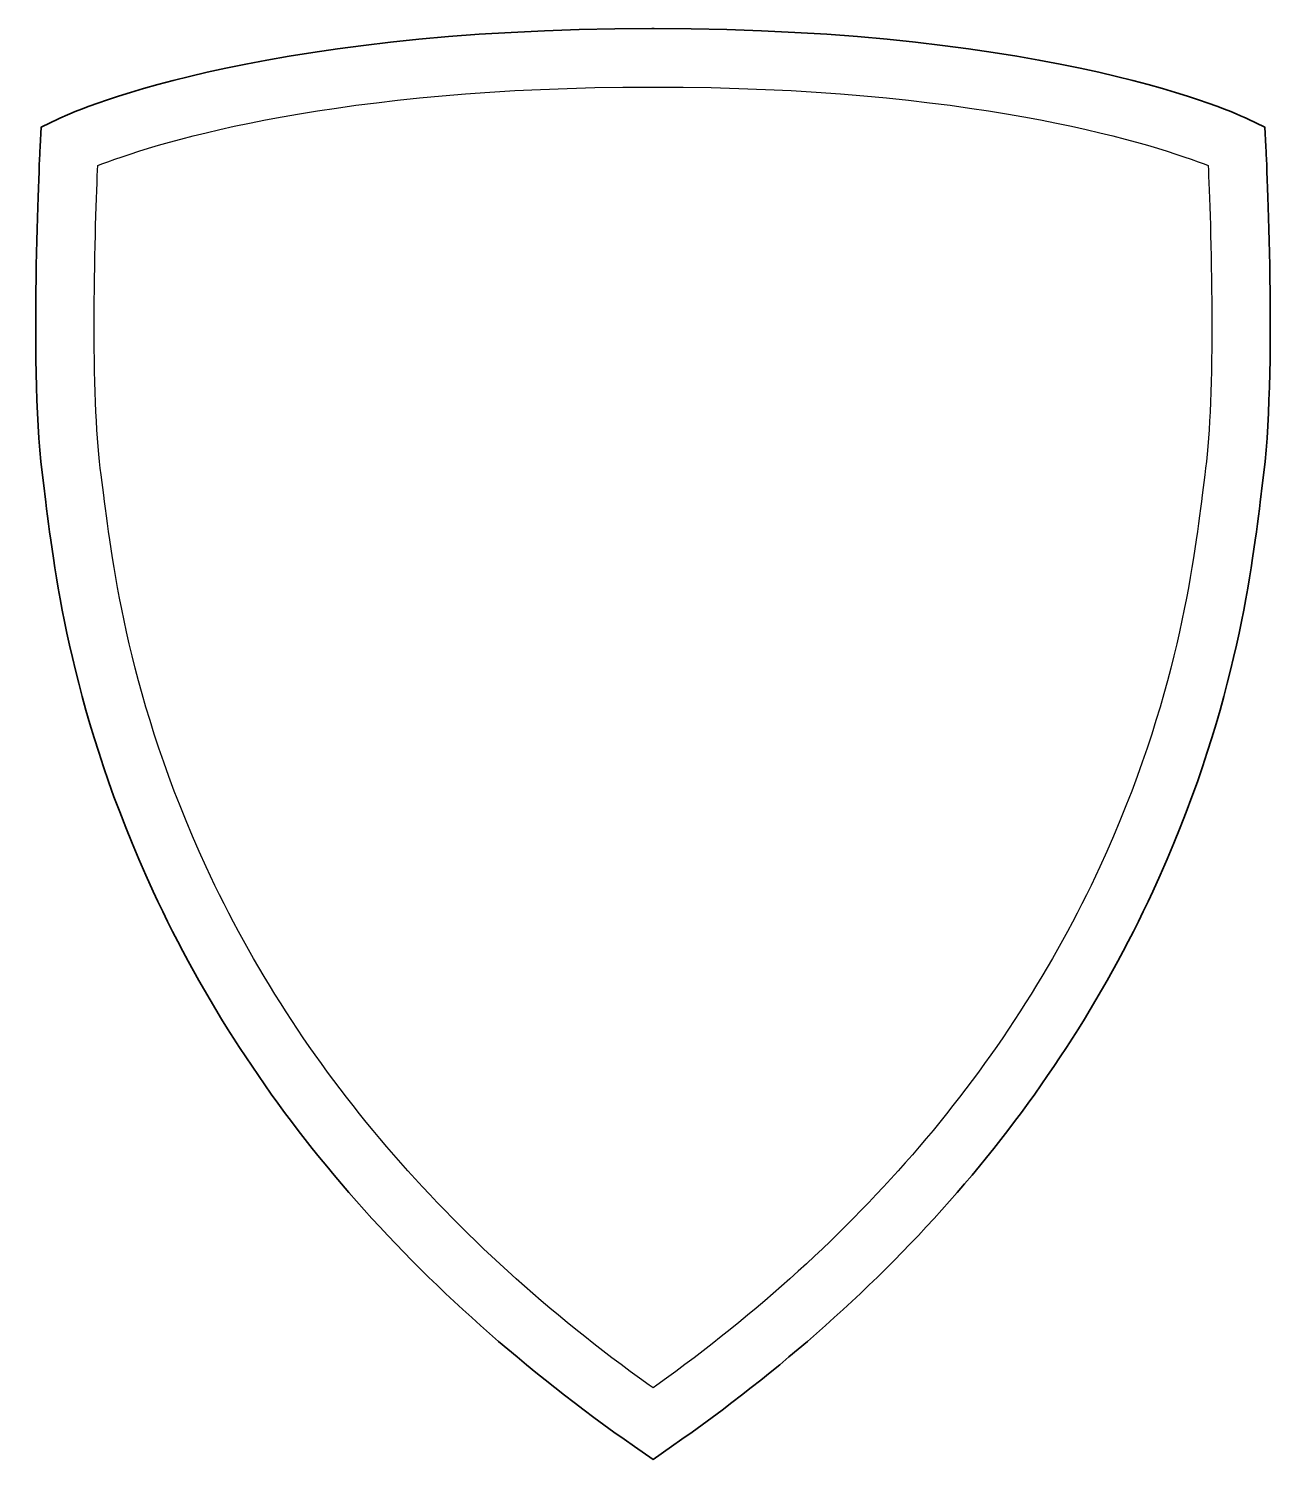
# Model space of a CAD drawing. Header units: centimetres. Extents: x -8 to 8, y -9.1 to 9.1.
import ezdxf

# ---------------------------------------------------------------- set-up
doc = ezdxf.new("R2010")
doc.units = ezdxf.units.CM
doc.header["$MEASUREMENT"] = 0
doc.layers.add('Camada 1', color=7, linetype='Continuous')

msp = doc.modelspace()

# ---------------------------------------------------------------- linework, layer by layer
at = {"layer": 'Camada 1', "lineweight": 35}
msp.add_open_spline([(-0.0136, 9.14252), (-5.15729, 9.14252), (-7.4998, 8.03751), (-7.59711, 7.9905), (-7.59711, 7.9905), (-7.59711, 7.9905), (-7.81902, 7.88321), (-7.81902, 7.88321), (-7.81902, 7.88321), (-7.81902, 7.88321), (-7.83177, 7.6368), (-7.83177, 7.6368), (-7.83177, 7.6368), (-7.83772, 7.51726), (-7.97933, 4.69522), (-7.79108, 3.33936), (-7.79108, 3.33936), (-7.79108, 3.33936), (-7.75957, 3.09158), (-7.75957, 3.09158), (-7.75957, 3.09158), (-7.64905, 2.20046), (-7.41966, 0.34634), (-6.38781, -1.8814), (-6.38781, -1.8814), (-5.11165, -4.636), (-3.04279, -7.02175), (-0.23778, -8.97329), (-0.23778, -8.97329), (-0.23778, -8.97329), (0.00021, -9.13881), (0.00021, -9.13881), (0.00021, -9.13881), (0.00021, -9.13881), (0.23812, -8.97329), (0.23812, -8.97329), (0.23812, -8.97329), (3.04329, -7.02212), (5.11251, -4.636), (6.38762, -1.88174), (6.38762, -1.88174), (7.41957, 0.346), (7.64915, 2.20046), (7.75948, 3.09158), (7.75948, 3.09158), (7.75948, 3.09158), (7.79115, 3.33936), (7.79115, 3.33936), (7.79115, 3.33936), (7.97948, 4.69522), (7.83748, 7.51726), (7.83168, 7.6368), (7.83168, 7.6368), (7.83168, 7.6368), (7.81906, 7.88321), (7.81906, 7.88321), (7.81906, 7.88321), (7.81906, 7.88321), (7.597, 7.9905), (7.597, 7.9905), (7.597, 7.9905), (7.49992, 8.03749), (5.15725, 9.14252), (0.01391, 9.14252), (0.01391, 9.14252), (0.01391, 9.14252), (-0.0136, 9.14252), (-0.0136, 9.14252)], degree=3, knots=[0, 0, 0, 0, 0.05555556, 0.05555556, 0.05555556, 0.05555556, 0.11111111, 0.11111111, 0.11111111, 0.11111111, 0.16666667, 0.16666667, 0.16666667, 0.16666667, 0.22222222, 0.22222222, 0.22222222, 0.22222222, 0.27777778, 0.27777778, 0.27777778, 0.27777778, 0.33333333, 0.33333333, 0.33333333, 0.33333333, 0.38888889, 0.38888889, 0.38888889, 0.38888889, 0.44444444, 0.44444444, 0.44444444, 0.44444444, 0.5, 0.5, 0.5, 0.5, 0.55555556, 0.55555556, 0.55555556, 0.55555556, 0.61111111, 0.61111111, 0.61111111, 0.61111111, 0.66666667, 0.66666667, 0.66666667, 0.66666667, 0.72222222, 0.72222222, 0.72222222, 0.72222222, 0.77777778, 0.77777778, 0.77777778, 0.77777778, 0.83333333, 0.83333333, 0.83333333, 0.83333333, 0.88888889, 0.88888889, 0.88888889, 0.88888889, 1, 1, 1, 1], dxfattribs=at)
at = {"layer": 'Camada 1', "color": 7}
msp.add_open_spline([(-0.0136, 8.39613), (-4.02553, 8.39613), (-6.26547, 7.70832), (-7.04215, 7.41273), (-7.04215, 7.41273), (-7.04215, 7.41273), (-7.0957, 7.3923), (-7.0957, 7.3923), (-7.0957, 7.3923), (-7.0957, 7.3923), (-7.09808, 7.33507), (-7.09808, 7.33507), (-7.09808, 7.33507), (-7.11443, 6.94222), (-7.1416, 6.16381), (-7.1416, 5.36429), (-7.1416, 5.36429), (-7.1416, 4.51828), (-7.1117, 3.87135), (-7.05193, 3.44222), (-7.05193, 3.44222), (-7.05193, 3.44222), (-7.01854, 3.18303), (-7.01854, 3.18303), (-7.01854, 3.18303), (-6.91329, 2.32988), (-6.69302, 0.55408), (-5.71039, -1.56807), (-5.71039, -1.56807), (-4.52934, -4.11765), (-2.6249, -6.34573), (-0.05045, -8.18945), (-0.05045, -8.18945), (-0.05045, -8.18945), (0.00022, -8.22538), (0.00022, -8.22538), (0.00022, -8.22538), (0.00022, -8.22538), (0.05094, -8.18945), (0.05094, -8.18945), (0.05094, -8.18945), (2.62557, -6.34573), (4.52973, -4.11764), (5.71054, -1.56807), (5.71054, -1.56807), (6.69344, 0.55373), (6.91278, 2.32953), (7.01869, 3.18303), (7.01869, 3.18303), (7.01869, 3.18303), (7.05174, 3.44222), (7.05174, 3.44222), (7.05174, 3.44222), (7.11169, 3.87135), (7.1418, 4.51775), (7.1418, 5.3636), (7.1418, 5.3636), (7.1418, 6.1655), (7.1142, 6.94303), (7.09804, 7.33504), (7.09804, 7.33504), (7.09804, 7.33504), (7.09531, 7.39227), (7.09531, 7.39227), (7.09531, 7.39227), (7.09531, 7.39227), (7.04218, 7.4127), (7.04218, 7.4127), (7.04218, 7.4127), (6.26533, 7.70832), (4.02569, 8.39613), (0.01392, 8.39613), (0.01392, 8.39613), (0.01392, 8.39613), (-0.0136, 8.39613), (-0.0136, 8.39613)], degree=3, knots=[0, 0, 0, 0, 0.05, 0.05, 0.05, 0.05, 0.1, 0.1, 0.1, 0.1, 0.15, 0.15, 0.15, 0.15, 0.2, 0.2, 0.2, 0.2, 0.25, 0.25, 0.25, 0.25, 0.3, 0.3, 0.3, 0.3, 0.35, 0.35, 0.35, 0.35, 0.4, 0.4, 0.4, 0.4, 0.45, 0.45, 0.45, 0.45, 0.5, 0.5, 0.5, 0.5, 0.55, 0.55, 0.55, 0.55, 0.6, 0.6, 0.6, 0.6, 0.65, 0.65, 0.65, 0.65, 0.7, 0.7, 0.7, 0.7, 0.75, 0.75, 0.75, 0.75, 0.8, 0.8, 0.8, 0.8, 0.85, 0.85, 0.85, 0.85, 0.9, 0.9, 0.9, 0.9, 1, 1, 1, 1], dxfattribs=at)

doc.saveas('drawing.dxf')
